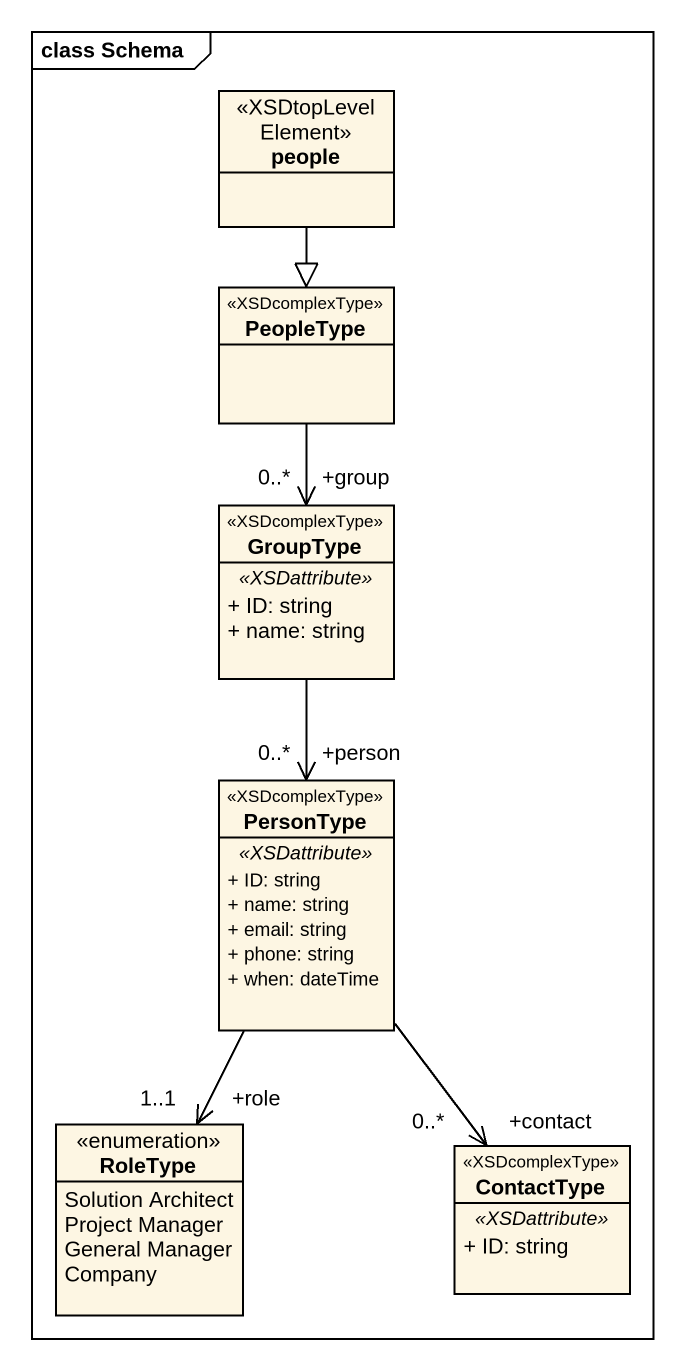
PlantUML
@startuml
mainframe class Schema
hide circle
hide empty members
skinparam classAttributeIconSize 0
class people <<XSDtopLevelElement>>
class PeopleType <<XSDcomplexType>>
class GroupType <<XSDcomplexType>> {
  .. <<XSDattribute>> ..
  + ID: string
  + name: string
}
class PersonType <<XSDcomplexType>> {
  .. <<XSDattribute>> ..
  + ID: string
  + name: string
  + email: string
  + phone: string
  + when: dateTime
}
enum RoleType {
  Solution Architect
  Project Manager
  General Manager
  Company
}
class ContactType <<XSDcomplexType>> {
  .. <<XSDattribute>> ..
  + ID: string
}
people --|> PeopleType
PeopleType --> "+group\n0..*" GroupType
GroupType --> "+person\n0..*" PersonType
PersonType --> "+role\n1..1" RoleType
PersonType --> "+contact\n0..*" ContactType
@enduml
